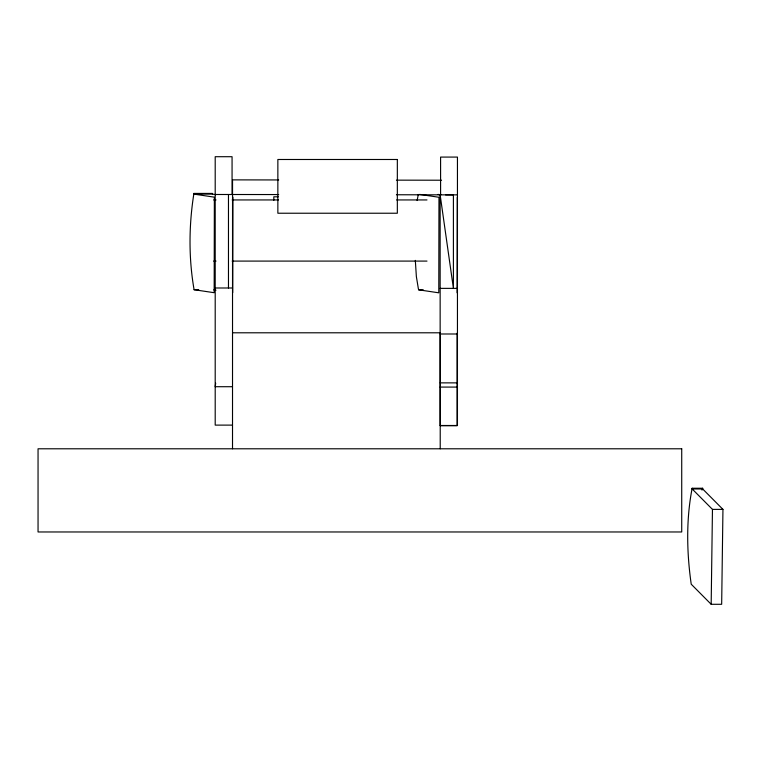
<?xml version="1.0" encoding="UTF-8"?>
<svg xmlns="http://www.w3.org/2000/svg" width="761" height="761" viewBox="0 0 761 761"><rect width="100%" height="100%" fill="white"/><g stroke="black" fill="none" stroke-linecap="round" stroke-linejoin="round"><path stroke-width="1.14" d="M232.704 292.7L232.895 197.156M457.095 292.814L457.285 197.27M711.174 604.291L712.458 509.385L692.187 488.971L692.158 488.248L702.66 488.248L702.679 488.971L722.95 509.385L721.666 604.291L711.174 604.291L691.226 584.21C686.717 552.629 686.032 519.592 692.158 488.248M215.677 383.183L215.201 386.712L232.514 386.712M417.123 200.543L418.303 194.445M193.922 193.427C188.833 225.047 188.566 258.141 194.093 289.722L214.174 292.7L214.364 197.156L193.96 194.131L193.922 193.427L212.452 193.427L212.49 194.131L215.886 194.635M702.003 490.122L702.66 488.248M193.96 194.131L212.49 194.131M215.201 194.483L278.678 194.559M440.59 194.854L440.59 157.08L457.447 157.08L457.447 425.494L440.143 425.494L440.143 194.854L457.447 194.854M278.25 196.795L273.817 196.795L273.817 200.305M213.67 199.943L216.038 199.943M232.181 199.943L278.507 199.943M396.595 199.943L426.988 199.943M213.67 261.09L216.038 261.09M232.181 261.09L426.988 261.09M215.201 287.991L232.514 287.991M440.143 288.371L457.447 288.371M194.093 289.722L198.726 289.722M415.325 260.376L416.362 276.557L418.379 288.809L418.702 289.827L423.287 289.827M232.514 332.795L440.219 332.795L440.219 448.79M440.219 333.993L457.085 333.993M440.219 382.869L457.085 382.869M440.143 387.083L457.447 387.083M232.514 425.114L215.201 425.114L215.201 156.709L232.067 156.709L232.067 194.483M440.219 425.694L457.085 425.694L457.085 333.175M692.187 488.971L702.679 488.971M712.458 509.385L722.95 509.385M278.697 179.948L232.543 179.872L232.514 448.79M396.424 180.148L441.551 180.224M396.395 194.759L440.838 194.835M445.575 194.845L453.404 194.854L453.404 288.371L440.143 194.854M438.013 194.407L440.277 194.74M419.701 194.407L438.973 197.27L438.783 292.814L418.702 289.827M213.736 289.884L215.972 290.217M228.471 194.483L228.471 287.991M397.337 159.487L277.86 159.487L277.86 213.232L397.337 213.232L397.337 159.487M681.723 448.79L38.05 448.79L38.05 531.968L681.723 531.968L681.723 448.79"/></g></svg>
